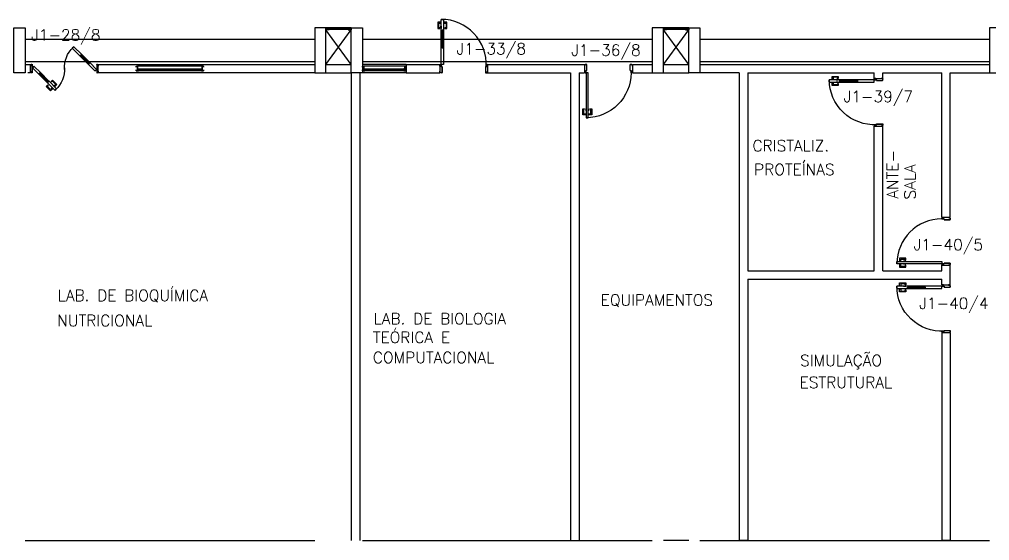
# Model space of a CAD drawing. Header units: millimetres. Extents: x 2801 to 3319, y 1187 to 1422.
# Drawn here: x 3009.07 to 3026.32, y 1341.95 to 1351.22 of the extents above; entities that cross this region are included whole.
import ezdxf

# ---------------------------------------------------------------- set-up
doc = ezdxf.new("R2010")
doc.units = ezdxf.units.MM
for name, color, linetype in [('AR-ALV', 2, 'Continuous'), ('AR-ESQ', 1, 'Continuous'), ('AR-ESTC', 3, 'Continuous'), ('AR-PEITORIL', 1, 'Continuous'), ('AR-PORTA', 1, 'Continuous'), ('AR-SHAFT', 1, 'Continuous'), ('DT-ESQ-BAGUETE-C', 2, 'Continuous'), ('DT-ESQ-BAGUETE-V', 1, 'Continuous'), ('DT-ESQ-CHAPA DOBRADA-V', 1, 'Continuous'), ('DT-ESQ-MARCO-V', 1, 'Continuous'), ('DT-ESQ-PERFIL CADEIRA-C', 2, 'Continuous'), ('DT-ESQ-PERFIL CADEIRA-V', 1, 'Continuous'), ('DT-ESQ-PERFIL U-C', 2, 'Continuous'), ('DT-ESQ-VENEZIANA-C', 2, 'Continuous'), ('DT-ESQ-VENEZIANA-V', 2, 'Continuous'), ('DT-ESQ-VIDRO-C', 2, 'Continuous'), ('ENDEREÇO', 2, 'Continuous'), ('maçaneta', 1, 'Continuous'), ('mov', 1, 'Continuous'), ('PM-PERFIL U-C', 2, 'Continuous'), ('PM-VIDRO', 1, 'Continuous'), ('pm1', 2, 'Continuous'), ('pm2', 2, 'Continuous'), ('TEXTO', 2, 'Continuous')]:
    doc.layers.add(name, color=color, linetype=linetype)
doc.styles.add('UNB-100', font='simplex.shx', dxfattribs={"height": 0.2})
doc.styles.add('UNB1-100', font='simplex.shx', dxfattribs={"height": 0.2})

# ---------------------------------------------------------------- blocks, each defined once
blk = doc.blocks.new('EF01-P')
at = {"layer": 'DT-ESQ-BAGUETE-C', "ltscale": 0.1}
for points in [[(0.002, 0.035), (0.015, 0.035), (0.015, 0.033), (0.002, 0.033), (0.002, 0.005), (0.015, 0.005), (0.015, 0.004), (0.002, 0.004, -0.414214), (0, 0.005), (0, 0.033, -0.414214)], [(0.448, 0.035), (0.435, 0.035), (0.435, 0.033), (0.448, 0.033), (0.448, 0.005), (0.435, 0.005), (0.435, 0.004), (0.448, 0.004, 0.414214), (0.45, 0.005), (0.45, 0.033, 0.414214)]]:
    blk.add_lwpolyline(points, format="xyb", close=True, dxfattribs=at)
at = {"layer": 'DT-ESQ-PERFIL CADEIRA-C', "color": 2, "ltscale": 0.1}
for points in [[(0.01, 0.002), (0.01, 0.003), (0.002, 0.003, 1), (0.002, 0), (0.015, 0, 0.414214), (0.016, 0.002), (0.016, 0.033), (0.043, 0.033)], [(0.407, 0.006), (0.432, 0.006), (0.432, 0.016), (0.433, 0.016), (0.433, 0.006, -0.414214), (0.432, 0.005), (0.407, 0.005), (0.394, 0.005, -1), (0.394, 0.008), (0.407, 0.008), (0.407, 0.02), (0.407, 0.032), (0.394, 0.032, -1), (0.394, 0.035), (0.407, 0.035), (0.433, 0.035, -0.414214), (0.435, 0.033), (0.435, 0.002), (0.448, 0.002)]]:
    blk.add_lwpolyline(points, format="xyb", dxfattribs=at)
at = {"layer": 'DT-ESQ-PERFIL CADEIRA-C', "ltscale": 0.1}
for points in [[(0.043, 0.006), (0.018, 0.006), (0.018, 0.016), (0.016, 0.016), (0.016, 0.006, 0.414214), (0.018, 0.005), (0.043, 0.005), (0.056, 0.005, 1), (0.056, 0.008), (0.043, 0.008), (0.043, 0.02), (0.043, 0.032), (0.056, 0.032, 1), (0.056, 0.035), (0.043, 0.035), (0.016, 0.035, 0.414214), (0.015, 0.033), (0.015, 0.002), (0.002, 0.002)], [(0.041, 0.02), (0.041, 0.032, -0.414214), (0.043, 0.033), (0.056, 0.033)], [(0.041, 0.02), (0.041, 0.008, 0.414214), (0.043, 0.006), (0.056, 0.006)], [(0.408, 0.02), (0.408, 0.032, 0.414214), (0.407, 0.033), (0.394, 0.033)], [(0.408, 0.02), (0.408, 0.008, -0.414214), (0.407, 0.006), (0.394, 0.006)], [(0.44, 0.002), (0.44, 0.003), (0.448, 0.003, -1), (0.448, 0), (0.435, 0, -0.414214), (0.433, 0.002), (0.433, 0.033), (0.407, 0.033)]]:
    blk.add_lwpolyline(points, format="xyb", dxfattribs=at)
at = {"layer": 'DT-ESQ-PERFIL CADEIRA-V', "ltscale": 0.1}
blk.add_line((0.015, 0), (0.435, 0), dxfattribs=at)
at = {"layer": 'DT-ESQ-VENEZIANA-C', "ltscale": 0.1}
for p, q in [((0.043, 0.011), (0.407, 0.011)), ((0.043, 0.009), (0.407, 0.009))]:
    blk.add_line(p, q, dxfattribs=at)
at = {"layer": 'DT-ESQ-VENEZIANA-V', "ltscale": 0.1}
blk.add_line((0.043, 0.031), (0.407, 0.031), dxfattribs=at)
blk = doc.blocks.new('EF04A-P')
at = {"layer": 'DT-ESQ-BAGUETE-C', "ltscale": 0.1}
for points in [[(0.039, -0.05), (0.0255, -0.05), (0.0255, -0.0485), (0.039, -0.0485), (0.039, -0.0365), (0.0255, -0.0365), (0.0255, -0.035), (0.039, -0.035, -0.4142136), (0.0405, -0.0365), (0.0405, -0.0485, -0.4142136)], [(0.736, -0.05), (0.7495, -0.05), (0.7495, -0.0485), (0.736, -0.0485), (0.736, -0.0365), (0.7495, -0.0365), (0.7495, -0.035), (0.736, -0.035, 0.4142136), (0.7345, -0.0365), (0.7345, -0.0485, 0.4142136)]]:
    blk.add_lwpolyline(points, format="xyb", close=True, dxfattribs=at)
at = {"layer": 'DT-ESQ-BAGUETE-V', "ltscale": 0.1}
blk.add_line((0.736, -0.05), (0.039, -0.05), dxfattribs=at)
at = {"layer": 'DT-ESQ-CHAPA DOBRADA-V', "ltscale": 0.1}
blk.add_line((0.735, -0.067), (0.04, -0.067), dxfattribs=at)
at = {"layer": 'DT-ESQ-MARCO-V', "ltscale": 0.1}
for p, q in [((0.0235, -0.035), (0.7515, -0.035)), ((0.0235, -0.115), (0.7515, -0.115))]:
    blk.add_line(p, q, dxfattribs=at)
at = {"layer": 'DT-ESQ-PERFIL U-C', "ltscale": 0.1}
for points in [[(0.025, -0.0655), (0.025, -0.0655, 0.4142136), (0.0235, -0.067), (0.0235, -0.1135), (0.0015, -0.1135), (0.0015, -0.1), (0, -0.1), (0, -0.1135, 0.4142136), (0.0015, -0.115), (0.0235, -0.115, 0.4142136), (0.025, -0.1135), (0.025, -0.067), (0.04, -0.067, 1), (0.04, -0.064), (0.025, -0.064), (0.025, -0.0365, 0.4142136), (0.0235, -0.035), (0.0015, -0.035, 0.4142136), (0, -0.0365), (0, -0.05), (0.0015, -0.05), (0.0015, -0.0365), (0.0235, -0.0365), (0.0235, -0.064, 0.4142136), (0.025, -0.0655), (0.04, -0.0655)], [(0.75, -0.0655), (0.75, -0.0655, -0.4142136), (0.7515, -0.067), (0.7515, -0.1135), (0.7735, -0.1135), (0.7735, -0.1), (0.775, -0.1), (0.775, -0.1135, -0.4142136), (0.7735, -0.115), (0.7515, -0.115, -0.4142136), (0.75, -0.1135), (0.75, -0.067), (0.735, -0.067, -1), (0.735, -0.064), (0.75, -0.064), (0.75, -0.0365, -0.4142136), (0.7515, -0.035), (0.7735, -0.035, -0.4142136), (0.775, -0.0365), (0.775, -0.05), (0.7735, -0.05), (0.7735, -0.0365), (0.7515, -0.0365), (0.7515, -0.064, -0.4142136), (0.75, -0.0655), (0.735, -0.0655)]]:
    blk.add_lwpolyline(points, format="xyb", dxfattribs=at)
at = {"layer": 'DT-ESQ-VIDRO-C', "ltscale": 0.1}
blk.add_lwpolyline([(0.027, -0.062), (0.027, -0.052), (0.748, -0.052), (0.748, -0.062)], close=True, dxfattribs=at)
blk = doc.blocks.new('PM3V')
at = {"layer": 'maçaneta'}
for points in [[(0.02, 0.9), (-0.035, 0.9), (-0.035, 0.79), (0, 0.79), (0, 0.8), (-0.02, 0.8), (-0.02, 0.879, -0.414214), (-0.018, 0.88), (0.02, 0.88)], [(0.125, 0.9), (0.07, 0.9), (0.07, 0.88), (0.109, 0.88, -0.414214), (0.11, 0.879), (0.11, 0.8), (0.09, 0.8), (0.09, 0.79), (0.125, 0.79)]]:
    blk.add_lwpolyline(points, format="xyb", close=True, dxfattribs=at)
for points in [[(0.02, 0.79), (0.02, 0.83), (0.025, 0.83), (0.025, 0.79)], [(0.07, 0.79), (0.07, 0.83), (0.065, 0.83), (0.065, 0.79)]]:
    blk.add_lwpolyline(points, close=True, dxfattribs=at)
at = {"layer": 'mov'}
blk.add_arc((0.025, 0.15), 0.8, 356.8472, 90, dxfattribs=at)
at = {"layer": 'PM-PERFIL U-C'}
for p, q in [((0, 0.12), (0, 0.139)), ((0.002, 0.12), (0, 0.12)), ((0, 0.03), (0.002, 0.03)), ((0, 0.012), (0, 0.03)), ((0.002, 0.14), (0.01, 0.14)), ((0.002, 0.138), (0.002, 0.12)), ((0.011, 0.138), (0.002, 0.138)), ((0.002, 0.03), (0.002, 0.012)), ((0.002, 0.012), (0.011, 0.012)), ((0.01, 0.01), (0.002, 0.01)), ((0.01, 0.14), (0.01, 0.149)), ((0.01, 0.002), (0.01, 0.01)), ((0.012, 0.15), (0.024, 0.15)), ((0.012, 0.148), (0.012, 0.14)), ((0.023, 0.148), (0.012, 0.148)), ((0.012, 0.011), (0.012, 0.002)), ((0.012, 0.002), (0.038, 0.002)), ((0.038, 0), (0.012, 0)), ((0.023, 0.109), (0.023, 0.148)), ((0.025, 0.149), (0.025, 0.109)), ((0.038, 0.109), (0.025, 0.109)), ((0.038, 0.107), (0.025, 0.107)), ((0.038, 0.107), (0.038, 0.002)), ((0.04, 0.108), (0.04, 0.002)), ((0.81, 0.108), (0.81, 0.002)), ((0.812, 0.109), (0.825, 0.109)), ((0.812, 0.107), (0.826, 0.107)), ((0.812, 0.107), (0.812, 0.002)), ((0.838, 0.002), (0.812, 0.002)), ((0.812, 0), (0.839, 0)), ((0.825, 0.149), (0.825, 0.109)), ((0.839, 0.15), (0.827, 0.15)), ((0.827, 0.148), (0.838, 0.148)), ((0.827, 0.109), (0.827, 0.148)), ((0.838, 0.148), (0.838, 0.14)), ((0.838, 0.011), (0.838, 0.002)), ((0.84, 0.14), (0.84, 0.149)), ((0.849, 0.14), (0.84, 0.14)), ((0.84, 0.138), (0.848, 0.138)), ((0.848, 0.012), (0.84, 0.012)), ((0.84, 0.002), (0.84, 0.01)), ((0.84, 0.01), (0.849, 0.01)), ((0.848, 0.138), (0.848, 0.12)), ((0.848, 0.12), (0.85, 0.12)), ((0.85, 0.03), (0.848, 0.03)), ((0.848, 0.03), (0.848, 0.012)), ((0.85, 0.12), (0.85, 0.139)), ((0.85, 0.012), (0.85, 0.03))]:
    blk.add_line(p, q, dxfattribs=at)
for centre, start, end in [((0.002, 0.139), 90, 180), ((0.002, 0.012), 180, 270), ((0.012, 0.149), 90, 180), ((0.012, 0.002), 180, 270), ((0.011, 0.14), 270, 0), ((0.011, 0.011), 0, 90), ((0.025, 0.109), 180, 270), ((0.024, 0.149), 360, 90), ((0.038, 0.002), 269.9386, 0), ((0.038, 0.108), 0, 90), ((0.812, 0.108), 90, 180), ((0.812, 0.002), 180, 270.0614), ((0.827, 0.149), 90, 180), ((0.826, 0.109), 270, 0), ((0.84, 0.14), 180, 270), ((0.84, 0.011), 90, 180), ((0.839, 0.149), 0, 90), ((0.839, 0.002), 270, 0), ((0.849, 0.139), 0, 90), ((0.849, 0.012), 270, 0)]:
    blk.add_arc(centre, 0.0015, start, end, dxfattribs=at)
at = {"layer": 'PM-VIDRO'}
for p, q in [((0.04, 0.45), (0.04, 0.75)), ((0.05, 0.75), (0.05, 0.45))]:
    blk.add_line(p, q, dxfattribs=at)
at = {"layer": 'pm1'}
for p, q in [((0.025, 0.95), (0.065, 0.95)), ((0.025, 0.75), (0.025, 0.95)), ((0.065, 0.95), (0.065, 0.76)), ((0.04, 0.75), (0.025, 0.75)), ((0.065, 0.76), (0.04, 0.76)), ((0.04, 0.75), (0.04, 0.76)), ((0.05, 0.76), (0.05, 0.75)), ((0.065, 0.75), (0.05, 0.75)), ((0.065, 0.76), (0.065, 0.75)), ((0.025, 0.15), (0.025, 0.45)), ((0.04, 0.45), (0.025, 0.45)), ((0.04, 0.44), (0.04, 0.45)), ((0.065, 0.44), (0.04, 0.44)), ((0.065, 0.45), (0.05, 0.45)), ((0.05, 0.45), (0.05, 0.44)), ((0.065, 0.45), (0.065, 0.44)), ((0.065, 0.44), (0.065, 0.15)), ((0.065, 0.15), (0.025, 0.15))]:
    blk.add_line(p, q, dxfattribs=at)
at = {"layer": 'pm2'}
for p, q in [((0.025, 0.45), (0.025, 0.75)), ((0.065, 0.75), (0.065, 0.45)), ((0.025, 0.15), (0.025, 0.109)), ((0.025, 0.109), (0.035, 0.109)), ((0.825, 0.109), (0.815, 0.109)), ((0.815, 0), (0.84, 0)), ((0.84, 0.01), (0.85, 0.01)), ((0.84, 0), (0.84, 0.01))]:
    blk.add_line(p, q, dxfattribs=at)
blk = doc.blocks.new('PM3')
at = {"layer": 'maçaneta'}
for points in [[(0.02, 0.825), (-0.035, 0.825), (-0.035, 0.715), (0, 0.715), (0, 0.725), (-0.02, 0.725), (-0.02, 0.804, -0.414214), (-0.019, 0.805), (0.02, 0.805)], [(0.125, 0.825), (0.07, 0.825), (0.07, 0.805), (0.108, 0.805, -0.414214), (0.11, 0.804), (0.11, 0.725), (0.09, 0.725), (0.09, 0.715), (0.125, 0.715)]]:
    blk.add_lwpolyline(points, format="xyb", close=True, dxfattribs=at)
for points in [[(0.02, 0.715), (0.02, 0.755), (0.025, 0.755), (0.025, 0.715)], [(0.07, 0.715), (0.07, 0.755), (0.065, 0.755), (0.065, 0.715)]]:
    blk.add_lwpolyline(points, close=True, dxfattribs=at)
at = {"layer": 'mov'}
blk.add_arc((0.025, 0.075), 0.8, 0, 90, dxfattribs=at)
at = {"layer": 'PM-PERFIL U-C'}
for p, q in [((0, 0.045), (0, 0.063)), ((0.002, 0.045), (0, 0.045)), ((0.001, 0.065), (0.01, 0.065)), ((0.002, 0.063), (0.002, 0.045)), ((0.01, 0.063), (0.002, 0.063)), ((0.01, 0.065), (0.01, 0.073)), ((0.011, 0.075), (0.023, 0.075)), ((0.012, 0.073), (0.012, 0.064)), ((0.023, 0.073), (0.012, 0.073)), ((0.023, 0.033), (0.023, 0.073)), ((0.038, 0.032), (0.024, 0.032)), ((0.025, 0.073), (0.025, 0.034)), ((0.038, 0.034), (0.025, 0.034)), ((0.038, 0.032), (0.038, -0.073)), ((0.04, 0.032), (0.04, -0.074)), ((0.81, 0.032), (0.81, -0.074)), ((0.812, 0.034), (0.825, 0.034)), ((0.812, 0.032), (0.826, 0.032)), ((0.812, 0.032), (0.812, -0.073)), ((0.825, 0.073), (0.825, 0.034)), ((0.839, 0.075), (0.827, 0.075)), ((0.827, 0.073), (0.838, 0.073)), ((0.827, 0.033), (0.827, 0.073)), ((0.838, 0.073), (0.838, 0.064)), ((0.84, 0.065), (0.84, 0.073)), ((0.849, 0.065), (0.84, 0.065)), ((0.84, 0.063), (0.848, 0.063)), ((0.848, 0.063), (0.848, 0.045)), ((0.848, 0.045), (0.85, 0.045)), ((0.85, 0.045), (0.85, 0.063)), ((0, -0.045), (0.002, -0.045)), ((0, -0.064), (0, -0.045)), ((0.01, -0.065), (0.001, -0.065)), ((0.002, -0.045), (0.002, -0.063)), ((0.002, -0.063), (0.01, -0.063)), ((0.01, -0.074), (0.01, -0.065)), ((0.038, -0.075), (0.011, -0.075)), ((0.012, -0.065), (0.012, -0.073)), ((0.012, -0.073), (0.038, -0.073)), ((0.838, -0.073), (0.812, -0.073)), ((0.812, -0.075), (0.839, -0.075)), ((0.838, -0.065), (0.838, -0.073)), ((0.848, -0.063), (0.84, -0.063)), ((0.84, -0.074), (0.84, -0.065)), ((0.84, -0.065), (0.849, -0.065)), ((0.85, -0.045), (0.848, -0.045)), ((0.848, -0.045), (0.848, -0.063)), ((0.85, -0.064), (0.85, -0.045))]:
    blk.add_line(p, q, dxfattribs=at)
for centre, start, end in [((0.001, 0.063), 90, 180), ((0.011, 0.073), 90, 180), ((0.01, 0.064), 270, 0), ((0.023, 0.073), 360, 90), ((0.024, 0.033), 180, 270), ((0.038, 0.032), 0, 90), ((0.812, 0.032), 90, 180), ((0.827, 0.073), 90, 180), ((0.826, 0.033), 270, 0), ((0.84, 0.064), 180, 270), ((0.839, 0.073), 0, 90), ((0.849, 0.063), 0, 90), ((0.001, -0.064), 180, 270), ((0.01, -0.065), 0, 90), ((0.011, -0.074), 180, 270), ((0.038, -0.074), 269.9386, 0), ((0.812, -0.074), 180, 270.0614), ((0.84, -0.065), 90, 180), ((0.839, -0.074), 270, 0), ((0.849, -0.064), 270, 0)]:
    blk.add_arc(centre, 0.0015, start, end, dxfattribs=at)
at = {"layer": 'pm1'}
blk.add_lwpolyline([(0.065, 0.875), (0.065, 0.075), (0.025, 0.075), (0.025, 0.875)], close=True, dxfattribs=at)
blk = doc.blocks.new('PM3B')
at = {"layer": 'maçaneta'}
for points in [[(0.02, 0.9), (-0.035, 0.9), (-0.035, 0.79), (0, 0.79), (0, 0.8), (-0.02, 0.8), (-0.02, 0.879, -0.414214), (-0.018, 0.88), (0.02, 0.88)], [(0.125, 0.9), (0.07, 0.9), (0.07, 0.88), (0.109, 0.88, -0.414214), (0.11, 0.879), (0.11, 0.8), (0.09, 0.8), (0.09, 0.79), (0.125, 0.79)]]:
    blk.add_lwpolyline(points, format="xyb", close=True, dxfattribs=at)
for points in [[(0.02, 0.79), (0.02, 0.83), (0.025, 0.83), (0.025, 0.79)], [(0.07, 0.79), (0.07, 0.83), (0.065, 0.83), (0.065, 0.79)]]:
    blk.add_lwpolyline(points, close=True, dxfattribs=at)
at = {"layer": 'mov'}
blk.add_arc((0.025, 0.15), 0.8, 0, 90, dxfattribs=at)
at = {"layer": 'PM-PERFIL U-C'}
for p, q in [((0, 0.12), (0, 0.139)), ((0.002, 0.12), (0, 0.12)), ((0, 0.03), (0.002, 0.03)), ((0, 0.012), (0, 0.03)), ((0.002, 0.14), (0.01, 0.14)), ((0.002, 0.138), (0.002, 0.12)), ((0.011, 0.138), (0.002, 0.138)), ((0.002, 0.03), (0.002, 0.012)), ((0.002, 0.012), (0.011, 0.012)), ((0.01, 0.01), (0.002, 0.01)), ((0.01, 0.14), (0.01, 0.149)), ((0.01, 0.002), (0.01, 0.01)), ((0.012, 0.15), (0.024, 0.15)), ((0.012, 0.148), (0.012, 0.14)), ((0.023, 0.148), (0.012, 0.148)), ((0.012, 0.011), (0.012, 0.002)), ((0.012, 0.002), (0.038, 0.002)), ((0.038, 0), (0.012, 0)), ((0.023, 0.109), (0.023, 0.148)), ((0.025, 0.149), (0.025, 0.109)), ((0.038, 0.109), (0.025, 0.109)), ((0.038, 0.107), (0.025, 0.107)), ((0.038, 0.107), (0.038, 0.002)), ((0.04, 0.108), (0.04, 0.002)), ((0.81, 0.108), (0.81, 0.002)), ((0.812, 0.109), (0.825, 0.109)), ((0.812, 0.107), (0.826, 0.107)), ((0.812, 0.107), (0.812, 0.002)), ((0.838, 0.002), (0.812, 0.002)), ((0.812, 0), (0.839, 0)), ((0.825, 0.149), (0.825, 0.109)), ((0.839, 0.15), (0.827, 0.15)), ((0.827, 0.148), (0.838, 0.148)), ((0.827, 0.109), (0.827, 0.148)), ((0.838, 0.148), (0.838, 0.14)), ((0.838, 0.011), (0.838, 0.002)), ((0.84, 0.14), (0.84, 0.149)), ((0.849, 0.14), (0.84, 0.14)), ((0.84, 0.138), (0.848, 0.138)), ((0.848, 0.012), (0.84, 0.012)), ((0.84, 0.002), (0.84, 0.01)), ((0.84, 0.01), (0.849, 0.01)), ((0.848, 0.138), (0.848, 0.12)), ((0.848, 0.12), (0.85, 0.12)), ((0.85, 0.03), (0.848, 0.03)), ((0.848, 0.03), (0.848, 0.012)), ((0.85, 0.12), (0.85, 0.139)), ((0.85, 0.012), (0.85, 0.03))]:
    blk.add_line(p, q, dxfattribs=at)
for centre, start, end in [((0.002, 0.139), 90, 180), ((0.002, 0.012), 180, 270), ((0.012, 0.149), 90, 180), ((0.012, 0.002), 180, 270), ((0.011, 0.14), 270, 0), ((0.011, 0.011), 0, 90), ((0.025, 0.109), 180, 270), ((0.024, 0.149), 360, 90), ((0.038, 0.002), 269.9386, 0), ((0.038, 0.108), 0, 90), ((0.812, 0.108), 90, 180), ((0.812, 0.002), 180, 270.0614), ((0.827, 0.149), 90, 180), ((0.826, 0.109), 270, 0), ((0.84, 0.14), 180, 270), ((0.84, 0.011), 90, 180), ((0.839, 0.149), 0, 90), ((0.839, 0.002), 270, 0), ((0.849, 0.139), 0, 90), ((0.849, 0.012), 270, 0)]:
    blk.add_arc(centre, 0.0015, start, end, dxfattribs=at)
at = {"layer": 'pm1'}
blk.add_lwpolyline([(0.065, 0.95), (0.065, 0.15), (0.025, 0.15), (0.025, 0.95)], close=True, dxfattribs=at)
blk = doc.blocks.new('PM7B')
at = {"layer": 'maçaneta'}
for points in [[(0.732, -0.208), (0.771, -0.247), (0.785, -0.233), (0.758, -0.206, -0.414214), (0.758, -0.204), (0.813, -0.148), (0.827, -0.162), (0.834, -0.155), (0.81, -0.13)], [(0.806, -0.282), (0.845, -0.321), (0.923, -0.243), (0.898, -0.219), (0.891, -0.226), (0.905, -0.24), (0.849, -0.295, -0.414214), (0.847, -0.295), (0.82, -0.268)], [(0.845, -0.321), (0.806, -0.282), (0.82, -0.268), (0.847, -0.295, 0.414214), (0.849, -0.295), (0.905, -0.24), (0.891, -0.226), (0.898, -0.219), (0.923, -0.243)]]:
    blk.add_lwpolyline(points, format="xyb", close=True, dxfattribs=at)
for points in [[(0.792, -0.226), (0.764, -0.254), (0.767, -0.258), (0.795, -0.229)], [(0.792, -0.226), (0.764, -0.254), (0.767, -0.258), (0.795, -0.229)], [(0.827, -0.261), (0.799, -0.289), (0.795, -0.286), (0.824, -0.258)], [(0.827, -0.261), (0.799, -0.289), (0.795, -0.286), (0.824, -0.258)]]:
    blk.add_lwpolyline(points, close=True, dxfattribs=at)
at = {"layer": 'mov'}
for centre, start, end in [((0.099, 0.089), 356.8029, 46.3992), ((1.101, 0.061), 176.8029, 226.3992)]:
    blk.add_arc(centre, 0.501, start, end, dxfattribs=at)
at = {"layer": 'PM-PERFIL U-C'}
for p, q in [((0, 0.12), (0, 0.139)), ((0.002, 0.12), (0, 0.12)), ((0, 0.012), (0, 0.03)), ((0, 0.03), (0.002, 0.03)), ((0.001, 0.14), (0.01, 0.14)), ((0.01, 0.01), (0.001, 0.01)), ((0.01, 0.138), (0.002, 0.138)), ((0.002, 0.138), (0.002, 0.12)), ((0.002, 0.03), (0.002, 0.012)), ((0.002, 0.012), (0.01, 0.012)), ((0.01, 0.14), (0.01, 0.149)), ((0.01, 0.001), (0.01, 0.01)), ((0.012, 0.15), (0.023, 0.15)), ((0.023, 0.148), (0.012, 0.148)), ((0.012, 0.148), (0.012, 0.139)), ((0.012, 0.01), (0.012, 0.002)), ((0.012, 0.002), (0.023, 0.002)), ((0.023, 0), (0.012, 0)), ((0.023, 0.148), (0.023, 0.002)), ((0.025, 0.149), (0.025, 0.001)), ((1.175, 0.149), (1.175, 0.001)), ((1.188, 0.15), (1.176, 0.15)), ((1.177, 0.148), (1.188, 0.148)), ((1.177, 0.148), (1.177, 0.002)), ((1.188, 0.002), (1.177, 0.002)), ((1.176, 0), (1.188, 0)), ((1.188, 0.148), (1.188, 0.139)), ((1.188, 0.01), (1.188, 0.002)), ((1.189, 0.138), (1.198, 0.138)), ((1.198, 0.012), (1.189, 0.012)), ((1.19, 0.14), (1.19, 0.149)), ((1.198, 0.14), (1.19, 0.14)), ((1.19, 0.01), (1.198, 0.01)), ((1.19, 0.001), (1.19, 0.01)), ((1.198, 0.138), (1.198, 0.12)), ((1.198, 0.12), (1.2, 0.12)), ((1.198, 0.03), (1.198, 0.012)), ((1.2, 0.03), (1.198, 0.03)), ((1.2, 0.12), (1.2, 0.139)), ((1.2, 0.012), (1.2, 0.03))]:
    blk.add_line(p, q, dxfattribs=at)
for centre, start, end in [((0.001, 0.139), 90, 180), ((0.001, 0.012), 180, 270), ((0.012, 0.149), 90, 180), ((0.01, 0.139), 270, 0), ((0.01, 0.01), 0, 90), ((0.012, 0.001), 180, 270), ((0.023, 0.149), 0, 90), ((0.023, 0.001), 269.9386, 0), ((1.176, 0.149), 90, 180), ((1.176, 0.001), 180, 270.0614), ((1.188, 0.149), 0, 90), ((1.189, 0.139), 180, 270), ((1.189, 0.01), 90, 180), ((1.188, 0.001), 270, 0), ((1.198, 0.139), 0, 90), ((1.198, 0.012), 270, 0)]:
    blk.add_arc(centre, 0.0015, start, end, dxfattribs=at)
at = {"layer": 'PM-VIDRO'}
for p, q in [((0.161, 0.171), (0.302, 0.312)), ((0.309, 0.305), (0.168, 0.164)), ((0.891, -0.155), (1.032, -0.014)), ((1.039, -0.021), (0.898, -0.162))]:
    blk.add_line(p, q, dxfattribs=at)
at = {"layer": 'pm1'}
for p, q in [((0.03, 0.061), (0.15, 0.181)), ((0.15, 0.181), (0.161, 0.171)), ((0.302, 0.312), (0.291, 0.323)), ((0.302, 0.312), (0.309, 0.319)), ((0.327, 0.302), (0.309, 0.319)), ((0.316, 0.312), (0.309, 0.305)), ((0.32, 0.294), (0.309, 0.305)), ((0.327, 0.302), (0.32, 0.294)), ((0.058, 0.033), (0.03, 0.061)), ((0.178, 0.153), (0.058, 0.033)), ((0.154, 0.164), (0.161, 0.171)), ((0.171, 0.146), (0.154, 0.164)), ((0.168, 0.164), (0.161, 0.157)), ((0.168, 0.164), (0.178, 0.153)), ((0.178, 0.153), (0.171, 0.146)), ((1.022, -0.003), (1.029, 0.004)), ((1.029, 0.004), (1.046, -0.014)), ((0.873, -0.152), (0.88, -0.144)), ((0.873, -0.152), (0.891, -0.169)), ((0.88, -0.144), (0.891, -0.155)), ((0.884, -0.162), (0.891, -0.155)), ((0.898, -0.162), (0.891, -0.169)), ((0.898, -0.162), (0.909, -0.173)), ((1.032, -0.014), (1.039, -0.007)), ((1.046, -0.014), (1.039, -0.021))]:
    blk.add_line(p, q, dxfattribs=at)
for points in [[(0.291, 0.323), (0.433, 0.464), (0.461, 0.436), (0.32, 0.294)], [(1.032, -0.014), (1.022, -0.003), (1.142, 0.117), (1.17, 0.089), (1.05, -0.031), (1.039, -0.021)], [(0.909, -0.173), (0.767, -0.314), (0.739, -0.286), (0.873, -0.152)]]:
    blk.add_lwpolyline(points, dxfattribs=at)
at = {"layer": 'pm2'}
for p, q in [((0.15, 0.181), (0.291, 0.323)), ((0.32, 0.294), (0.178, 0.153)), ((0.88, -0.144), (1.022, -0.003)), ((1.05, -0.031), (0.909, -0.173))]:
    blk.add_line(p, q, dxfattribs=at)
blk = doc.blocks.new('EF05B-P')
at = {"layer": 'DT-ESQ-BAGUETE-C', "ltscale": 0.1}
for points in [[(0.039, -0.05), (0.0255, -0.05), (0.0255, -0.0485), (0.039, -0.0485), (0.039, -0.0365), (0.0255, -0.0365), (0.0255, -0.035), (0.039, -0.035, -0.4142136), (0.0405, -0.0365), (0.0405, -0.0485, -0.4142136)], [(1.161, -0.05), (1.1745, -0.05), (1.1745, -0.0485), (1.161, -0.0485), (1.161, -0.0365), (1.1745, -0.0365), (1.1745, -0.035), (1.161, -0.035, 0.4142136), (1.1595, -0.0365), (1.1595, -0.0485, 0.4142136)]]:
    blk.add_lwpolyline(points, format="xyb", close=True, dxfattribs=at)
at = {"layer": 'DT-ESQ-BAGUETE-V', "ltscale": 0.1}
blk.add_line((1.161, -0.05), (0.039, -0.05), dxfattribs=at)
at = {"layer": 'DT-ESQ-CHAPA DOBRADA-V', "ltscale": 0.1}
blk.add_line((1.16, -0.067), (0.04, -0.067), dxfattribs=at)
at = {"layer": 'DT-ESQ-MARCO-V', "ltscale": 0.1}
for p, q in [((0.0235, -0.035), (1.1765, -0.035)), ((0.0235, -0.115), (1.1765, -0.115))]:
    blk.add_line(p, q, dxfattribs=at)
at = {"layer": 'DT-ESQ-PERFIL U-C', "ltscale": 0.1}
for points in [[(0.025, -0.0655), (0.025, -0.0655, 0.4142136), (0.0235, -0.067), (0.0235, -0.1135), (0.0015, -0.1135), (0.0015, -0.1), (0, -0.1), (0, -0.1135, 0.4142136), (0.0015, -0.115), (0.0235, -0.115, 0.4142136), (0.025, -0.1135), (0.025, -0.067), (0.04, -0.067, 1), (0.04, -0.064), (0.025, -0.064), (0.025, -0.0365, 0.4142136), (0.0235, -0.035), (0.0015, -0.035, 0.4142136), (0, -0.0365), (0, -0.05), (0.0015, -0.05), (0.0015, -0.0365), (0.0235, -0.0365), (0.0235, -0.064, 0.4142136), (0.025, -0.0655), (0.04, -0.0655)], [(1.175, -0.0655), (1.175, -0.0655, -0.4142136), (1.1765, -0.067), (1.1765, -0.1135), (1.1985, -0.1135), (1.1985, -0.1), (1.2, -0.1), (1.2, -0.1135, -0.4142136), (1.1985, -0.115), (1.1765, -0.115, -0.4142136), (1.175, -0.1135), (1.175, -0.067), (1.16, -0.067, -1), (1.16, -0.064), (1.175, -0.064), (1.175, -0.0365, -0.4142136), (1.1765, -0.035), (1.1985, -0.035, -0.4142136), (1.2, -0.0365), (1.2, -0.05), (1.1985, -0.05), (1.1985, -0.0365), (1.1765, -0.0365), (1.1765, -0.064, -0.4142136), (1.175, -0.0655), (1.16, -0.0655)]]:
    blk.add_lwpolyline(points, format="xyb", dxfattribs=at)
at = {"layer": 'DT-ESQ-VIDRO-C', "ltscale": 0.1}
blk.add_lwpolyline([(0.027, -0.062), (0.027, -0.052), (1.173, -0.052), (1.173, -0.062)], close=True, dxfattribs=at)

msp = doc.modelspace()

# ---------------------------------------------------------------- linework, layer by layer
at = {"layer": 'AR-ALV'}
for p, q in [((3009.175, 1350.425), (3009.275, 1350.425)), ((3009.275, 1350.275), (3009.275, 1350.425)), ((3010.475, 1350.275), (3010.475, 1350.425)), ((3010.475, 1350.425), (3014.325, 1350.425)), ((3011.375, 1350.425), (3011.375, 1350.425)), ((3011.525, 1350.425), (3011.975, 1350.425)), ((3014.525, 1350.425), (3014.975, 1350.425)), ((3015.95, 1350.425), (3016.55, 1350.425)), ((3015.95, 1350.425), (3015.95, 1350.275)), ((3016.55, 1350.425), (3016.55, 1350.275)), ((3017.4, 1350.425), (3019.125, 1350.425)), ((3017.4, 1350.425), (3017.4, 1350.275)), ((3019.125, 1350.425), (3019.125, 1350.275)), ((3019.975, 1350.425), (3019.975, 1350.275)), ((3019.975, 1350.425), (3020.325, 1350.425)), ((3020.525, 1350.425), (3020.975, 1350.425)), ((3021.175, 1350.425), (3026.325, 1350.425)), ((3009.275, 1350.275), (3009.225, 1350.275)), ((3014.325, 1350.275), (3010.475, 1350.275)), ((3014.525, 1350.275), (3014.975, 1350.275)), ((3014.975, 1350.275), (3014.975, 1341.95)), ((3015.125, 1350.275), (3015.125, 1341.95)), ((3015.95, 1350.275), (3016.55, 1350.275)), ((3017.4, 1350.275), (3018.875, 1350.275)), ((3018.875, 1350.275), (3018.875, 1341.95)), ((3019.025, 1350.275), (3019.025, 1341.95)), ((3019.025, 1350.275), (3019.125, 1350.275)), ((3019.975, 1350.275), (3020.325, 1350.275)), ((3020.525, 1350.275), (3020.975, 1350.275)), ((3021.875, 1350.275), (3021.175, 1350.275)), ((3021.875, 1350.275), (3021.875, 1341.95)), ((3022.025, 1350.275), (3024.275, 1350.275)), ((3022.025, 1350.275), (3022.025, 1346.75)), ((3024.275, 1350.175), (3024.275, 1350.275)), ((3024.275, 1350.175), (3024.425, 1350.175)), ((3024.425, 1350.275), (3025.475, 1350.275)), ((3024.425, 1350.175), (3024.425, 1350.275)), ((3025.475, 1347.7), (3025.475, 1350.275)), ((3025.625, 1350.275), (3026.325, 1350.275)), ((3025.625, 1347.7), (3025.625, 1350.275)), ((3024.275, 1346.75), (3024.275, 1349.325)), ((3024.275, 1349.325), (3024.425, 1349.325)), ((3024.425, 1346.75), (3024.425, 1349.325)), ((3025.625, 1347.7), (3025.475, 1347.7)), ((3022.025, 1346.75), (3024.275, 1346.75)), ((3024.425, 1346.75), (3025.475, 1346.75)), ((3025.475, 1346.85), (3025.625, 1346.85)), ((3025.475, 1346.75), (3025.475, 1346.85)), ((3025.625, 1346.5), (3025.625, 1346.85)), ((3022.025, 1346.6), (3022.025, 1341.95)), ((3022.025, 1346.6), (3025.475, 1346.6)), ((3025.475, 1346.5), (3025.475, 1346.6)), ((3025.475, 1346.5), (3025.625, 1346.5)), ((3025.475, 1345.65), (3025.475, 1341.95)), ((3025.625, 1345.65), (3025.475, 1345.65)), ((3025.625, 1345.65), (3025.625, 1341.95)), ((3018.875, 1341.95), (3019.025, 1341.95)), ((3020.975, 1341.95), (3020.525, 1341.95)), ((3022.025, 1341.95), (3021.875, 1341.95)), ((3025.625, 1341.95), (3025.475, 1341.95))]:
    msp.add_line(p, q, dxfattribs=at)
at = {"layer": 'AR-ESTC'}
for points in [[(3008.975, 1351.075), (3009.175, 1351.075), (3009.175, 1350.275), (3008.975, 1350.275)], [(3014.525, 1351.075), (3014.325, 1351.075), (3014.325, 1350.275), (3014.525, 1350.275)], [(3014.975, 1351.075), (3015.175, 1351.075), (3015.175, 1350.275), (3014.975, 1350.275)], [(3020.525, 1351.075), (3020.325, 1351.075), (3020.325, 1350.275), (3020.525, 1350.275)], [(3020.975, 1351.075), (3021.175, 1351.075), (3021.175, 1350.275), (3020.975, 1350.275)], [(3026.525, 1351.075), (3026.325, 1351.075), (3026.325, 1350.275), (3026.525, 1350.275)]]:
    msp.add_lwpolyline(points, close=True, dxfattribs=at)
at = {"layer": 'AR-PEITORIL'}
for p, q in [((3015.95, 1350.425), (3015.175, 1350.425)), ((3015.95, 1350.275), (3015.175, 1350.275)), ((3009.175, 1341.95), (3014.325, 1341.95)), ((3015.175, 1341.95), (3020.325, 1341.95)), ((3021.175, 1341.95), (3026.325, 1341.95))]:
    msp.add_line(p, q, dxfattribs=at)
at = {"layer": 'AR-SHAFT'}
for p, q in [((3014.525, 1350.425), (3014.975, 1351.041)), ((3014.975, 1350.425), (3014.526, 1351.04)), ((3020.525, 1350.425), (3020.975, 1351.041)), ((3020.975, 1350.425), (3020.526, 1351.04)), ((3009.175, 1350.875), (3014.325, 1350.875)), ((3015.175, 1350.875), (3020.325, 1350.875)), ((3021.175, 1350.875), (3026.325, 1350.875)), ((3009.175, 1350.475), (3014.325, 1350.475)), ((3015.175, 1350.475), (3020.325, 1350.475)), ((3021.175, 1350.475), (3026.325, 1350.475))]:
    msp.add_line(p, q, dxfattribs=at)

# ---------------------------------------------------------------- block references
at = {"layer": 'AR-ESQ', "rotation": 180}
for name, p in [('EF01-P', (3014.975, 1351.075)), ('EF01-P', (3020.975, 1351.075)), ('EF05B-P', (3012.35, 1350.275)), ('EF04A-P', (3015.95, 1350.275))]:
    msp.add_blockref(name, p, dxfattribs=at)
at = {"layer": 'AR-PORTA'}
msp.add_blockref('PM3V', (3016.55, 1350.275), dxfattribs=at)
at = {"layer": 'AR-PORTA', "xscale": -1}
msp.add_blockref('PM7B', (3010.475, 1350.275), dxfattribs=at)
for name, p, rotation in [('PM3B', (3019.125, 1350.425), 180), ('PM3V', (3024.425, 1350.175), 90), ('PM3V', (3025.625, 1346.5), 90)]:
    msp.add_blockref(name, p, dxfattribs=dict(at, rotation=rotation))
at = {"layer": 'AR-PORTA', "rotation": 90}
msp.add_blockref('PM3', (3025.55, 1346.85), dxfattribs=at)

# ---------------------------------------------------------------- texts
at = {"layer": 'ENDEREÇO', "style": 'UNB1-100'}
for s, p in [('J1-28/8', (3009.282, 1350.847)), ('J1-33/8', (3016.847, 1350.602)), ('J1-36/8', (3018.887, 1350.577)), ('J1-39/7', (3023.73, 1349.752)), ('J1-40/5', (3024.974, 1347.116)), ('J1-40/4', (3025.073, 1346.072))]:
    msp.add_text(s, height=0.2, dxfattribs=at).set_placement(p)
at = {"layer": 'TEXTO', "style": 'UNB-100'}
for s, p in [('CRISTALIZ.', (3022.109, 1348.877)), ('PROTEÍNAS', (3022.137, 1348.455)), ('LAB. DE BIOQUÍMICA', (3009.756, 1346.213)), ('EQUIPAMENTOS', (3019.411, 1346.131)), ('NUTRICIONAL', (3009.749, 1345.765)), ('LAB. DE BIOLOGIA ', (3015.372, 1345.799)), ('TEÓRICA E ', (3015.359, 1345.467)), ('COMPUTACIONAL', (3015.359, 1345.107)), ('SIMULAÇÃO', (3022.956, 1345.055)), ('ESTRUTURAL', (3022.948, 1344.665))]:
    msp.add_text(s, height=0.2, dxfattribs=at).set_placement(p)
for s, p in [('ANTE-', (3024.7, 1348.034)), ('SALA', (3025.009, 1348.02))]:
    msp.add_text(s, height=0.2, rotation=90, dxfattribs=at).set_placement(p)

doc.saveas('drawing.dxf')
